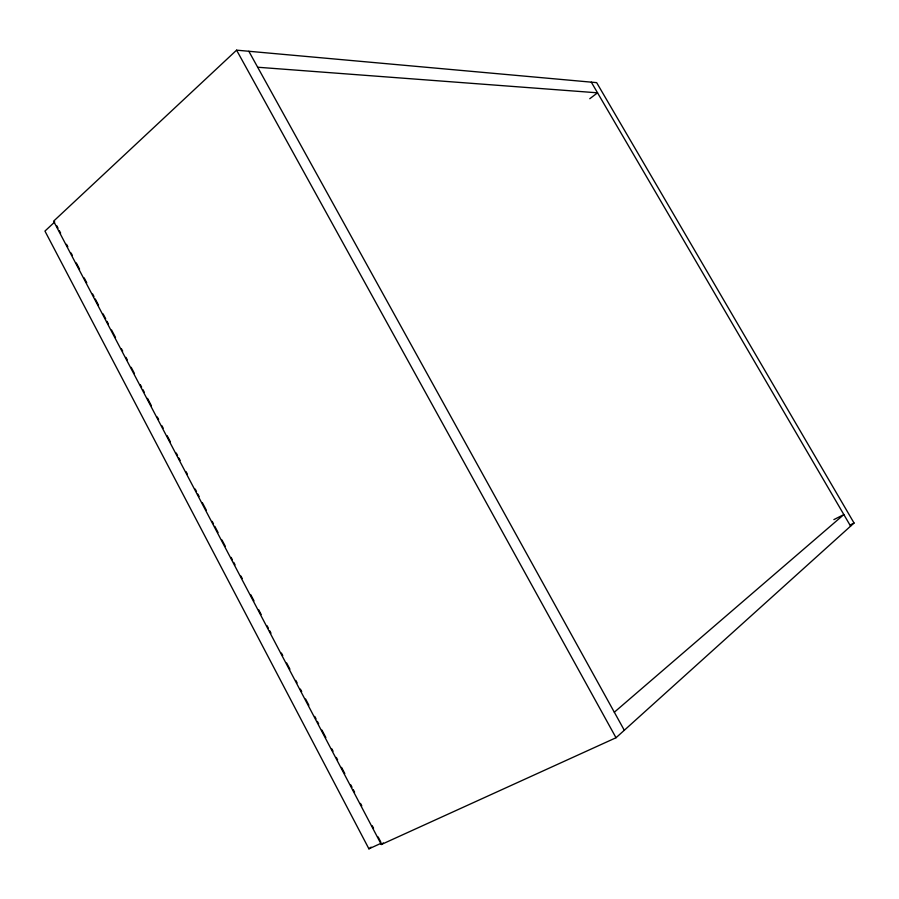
<?xml version="1.0" encoding="UTF-8"?>
<svg xmlns="http://www.w3.org/2000/svg" width="899" height="899" viewBox="0 0 899 899"><rect width="100%" height="100%" fill="white"/><g stroke="black" fill="none" stroke-linecap="round" stroke-linejoin="round"><path stroke-width="1.35" d="M236.583 50.164L53.592 221.176L381.311 844.509L616.017 737.742L854.05 523.027L596.655 82.641L236.583 50.164L616.017 737.742M54.749 221.941L44.95 231.088L368.916 848.836L381.39 843.15M614.32 712.222L843.858 514.576L833.867 519.611M381.311 844.509L383.311 842.936M368.916 848.836L371.118 847.116M589.766 98.721L597.543 92.822L257.665 67.234M850.285 524.904L854.05 523.027M591.317 82.169L850.6 526.14M248.843 51.277L624.299 730.269M56.716 225.671L58.019 228.155M59.323 230.638L60.626 233.122M66.515 244.303L67.818 246.787M71.088 253.001L72.392 255.485M76.314 262.946L79.573 269.161M84.146 277.847L86.765 282.825M92.642 294.007L93.945 296.49M95.249 298.974L98.519 305.188M103.093 313.886L105.711 318.853M107.015 321.336L108.318 323.82M111.588 330.034L115.51 337.485M121.387 348.666L122.691 351.149M125.961 357.364L127.265 359.847M131.187 367.309L134.445 373.523M140.334 384.705L141.637 387.188M142.941 389.672L144.245 392.155M147.515 398.369L151.437 405.82M157.314 417.001L158.617 419.485M161.887 425.699L163.191 428.182M167.113 435.644L170.383 441.847M176.26 453.029L177.564 455.512M178.867 458.007L180.182 460.49M186.059 471.672L187.363 474.155M195.207 489.067L196.51 491.551M197.814 494.034L199.129 496.518M202.387 502.732L206.309 510.183M212.186 521.364L213.501 523.847M214.805 526.331L218.064 532.545M221.986 540.007L225.256 546.21M231.133 557.391L232.436 559.886M233.751 562.369L235.055 564.853M240.932 576.034L242.236 578.518M250.731 594.666L254.001 600.88M258.575 609.578L261.182 614.545M267.059 625.726L268.374 628.21M269.678 630.693L270.981 633.188M281.432 653.056L282.747 655.551M286.657 663.001L289.928 669.216M295.805 680.397L297.119 682.88M300.378 689.095L301.693 691.578M305.604 699.029L308.874 705.243M314.751 716.424L316.055 718.908M317.369 721.391L318.673 723.875M321.943 730.089L325.854 737.551M331.742 748.732L333.046 751.216M336.316 757.43L337.619 759.913M341.541 767.364L344.8 773.578M350.689 784.76L351.992 787.243M353.296 789.727L354.599 792.21M360.488 803.391L361.791 805.875M372.242 825.754L373.546 828.237M378.119 836.935L380.738 841.914"/></g></svg>
